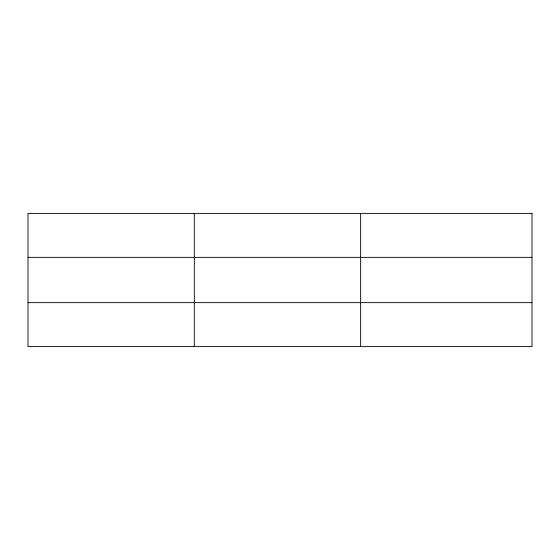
<?xml version="1.0" encoding="UTF-8"?>
<svg xmlns="http://www.w3.org/2000/svg" width="560" height="560" viewBox="0 0 560 560"><rect width="100%" height="100%" fill="white"/><g stroke="black" fill="none" stroke-linecap="round" stroke-linejoin="round"><path stroke-width="0.84" d="M194.32 346.605L194.32 213.395M360.64 346.605L360.64 213.395M28 257.355L532 257.355M28 302.645L532 302.645M532 213.395L532 346.605L28 346.605L28 213.395L532 213.395"/></g></svg>
